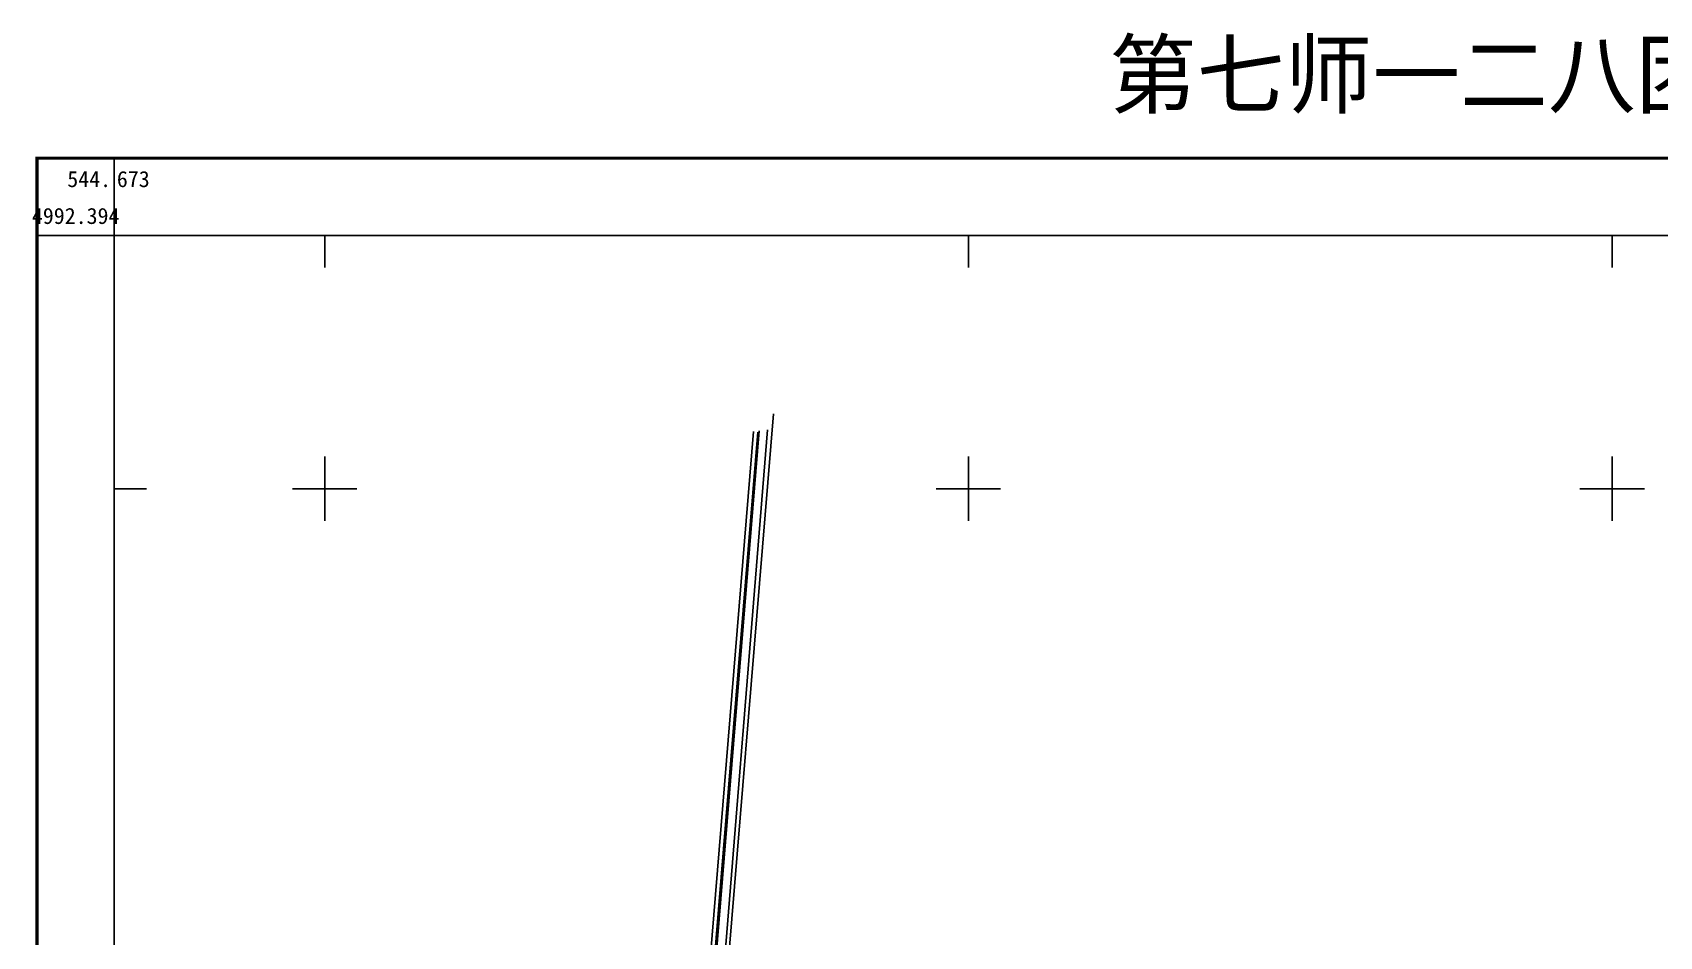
# Model space of a CAD drawing. Extents: x 544477 to 562575, y 4986974 to 4992709.
# Drawn here: x 544546 to 547073, y 4991304 to 4992709 of the extents above; entities that cross this region are included whole.
import ezdxf
from ezdxf.enums import TextEntityAlignment as Align

# ---------------------------------------------------------------- set-up
doc = ezdxf.new("R2010")
doc.units = 0
doc.header["$LTSCALE"] = 10
doc.layers.add('TK', color=7, linetype='CONTINUOUS')
doc.layers.add('路、林、渠', color=7, linetype='CONTINUOUS')
doc.styles.add('宋体', font='')
doc.styles.get('宋体').set_extended_font_data('SimSun')

msp = doc.modelspace()

# ---------------------------------------------------------------- linework, layer by layer
at = {"layer": 'TK', "linetype": 'Continuous'}
for p, q in [((544673, 4992394), (544673, 4992514)), ((544673, 4992394), (544553, 4992394)), ((545000, 4992394), (545000, 4992344)), ((546000, 4992394), (546000, 4992344)), ((547000, 4992394), (547000, 4992344)), ((545000, 4991950), (545000, 4992050)), ((546000, 4991950), (546000, 4992050)), ((547000, 4991950), (547000, 4992050)), ((544673, 4992000), (544723, 4992000)), ((544950, 4992000), (545050, 4992000)), ((545950, 4992000), (546050, 4992000)), ((546950, 4992000), (547050, 4992000))]:
    msp.add_line(p, q, dxfattribs=at)
at = {"layer": 'TK', "linetype": 'Continuous', "const_width": 5, "flags": 128}
msp.add_lwpolyline([(544553, 4987274), (549793, 4987274), (549793, 4992514), (544553, 4992514)], close=True, dxfattribs=at)
at = {"layer": 'TK', "linetype": 'Continuous', "flags": 128}
msp.add_lwpolyline([(544673, 4987394), (549673, 4987394), (549673, 4992394), (544673, 4992394)], close=True, dxfattribs=at)
at = {"layer": '路、林、渠', "color": 3, "linetype": 'Continuous', "elevation": 280.8, "flags": 128}
msp.add_lwpolyline([(545610.6, 4991068.1), (545697.1, 4992116.8)], dxfattribs=at)
at = {"layer": '路、林、渠', "color": 5, "linetype": 'Continuous', "flags": 128}
for points, elevation in [([(545665.9, 4992089.3), (545425.1, 4989153.5), (545424.8, 4989150.7), (545424.1, 4989148.7), (545420.2, 4989145.7), (545416.4, 4989144.1), (544673, 4988860.9)], 280.2), ([(545349.5, 4988063.2), (545346.3, 4988063.6), (545344.6, 4988064), (545342.8, 4988066.1), (545341.8, 4988070.1), (545672.8, 4992088.1)], 282.9)]:
    msp.add_lwpolyline(points, dxfattribs=dict(at, elevation=elevation))
at = {"layer": '路、林、渠', "color": 4, "linetype": 'Continuous', "flags": 128}
for points, elevation in [([(545675, 4992089.9), (545590.4, 4991058.9)], 280), ([(545604.2, 4991060.9), (545687.7, 4992091.6)], 284.6)]:
    msp.add_lwpolyline(points, dxfattribs=dict(at, elevation=elevation))

# ---------------------------------------------------------------- texts
at = {"layer": 'TK', "linetype": 'Continuous', "style": '宋体'}
msp.add_text('第七师一二八团一连耕地普查图', height=100, dxfattribs=at).set_placement((547173, 4992564), align=Align.BOTTOM_CENTER)
msp.add_text('544.', height=25, dxfattribs=at).set_placement((544668, 4992481.5), align=Align.MIDDLE_RIGHT)
msp.add_text('673', height=25, dxfattribs=at).set_placement((544677, 4992481.5), align=Align.MIDDLE_LEFT)
msp.add_text('4992.394', height=25, dxfattribs=at).set_placement((544613, 4992424), align=Align.MIDDLE)

doc.saveas('drawing.dxf')
